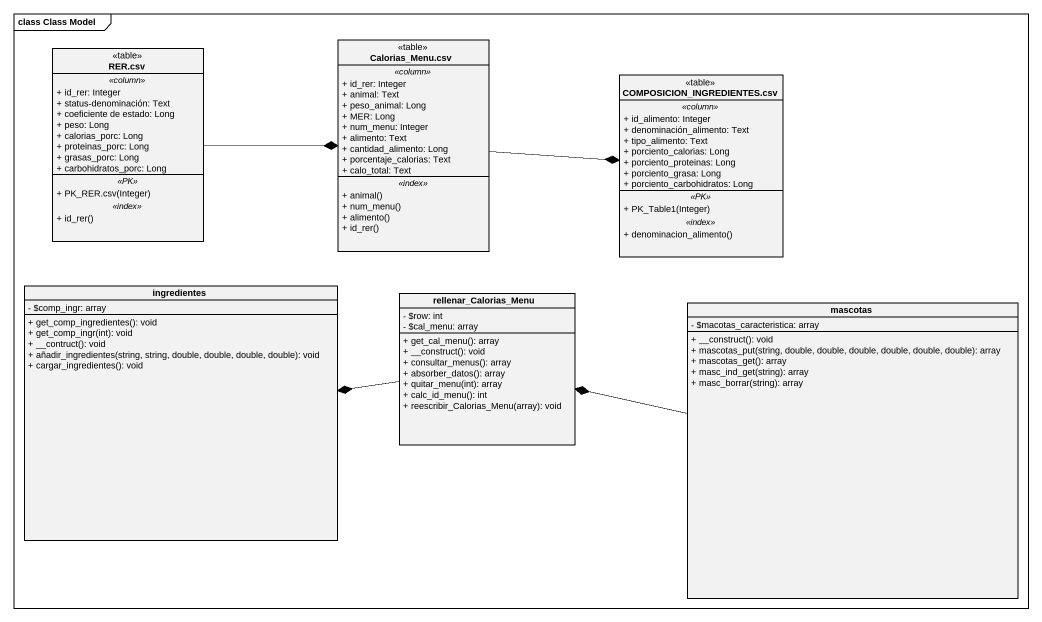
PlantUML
@startuml
mainframe class Class Model
hide circle
hide empty members
skinparam classAttributeIconSize 0
class "RER.csv" as RER_csv <<table>> {
  .. <<column>> ..
  + id_rer: Integer
  + status-denominación: Text
  + coeficiente de estado: Long
  + peso: Long
  + calorias_porc: Long
  + proteinas_porc: Long
  + grasas_porc: Long
  + carbohidratos_porc: Long
  .. <<PK>> ..
  + PK_RER.csv(Integer)
  .. <<index>> ..
  + id_rer()
}
class "Calorias_Menu.csv" as Calorias_Menu_csv <<table>> {
  .. <<column>> ..
  + id_rer: Integer
  + animal: Text
  + peso_animal: Long
  + MER: Long
  + num_menu: Integer
  + alimento: Text
  + cantidad_alimento: Long
  + porcentaje_calorias: Text
  + calo_total: Text
  .. <<index>> ..
  + animal()
  + num_menu()
  + alimento()
  + id_rer()
}
class "COMPOSICION_INGREDIENTES.csv" as COMPOSICION_INGREDIENTES_csv <<table>> {
  .. <<column>> ..
  + id_alimento: Integer
  + denominación_alimento: Text
  + tipo_alimento: Text
  + porciento_calorias: Long
  + porciento_proteinas: Long
  + porciento_grasa: Long
  + porciento_carbohidratos: Long
  .. <<PK>> ..
  + PK_Table1(Integer)
  .. <<index>> ..
  + denominacion_alimento()
}
class ingredientes {
  - ~$comp_ingr: array
  + get_comp_ingredientes(): void
  + get_comp_ingr(int): void
  + __contruct(): void
  + añadir_ingredientes(string, string, double, double, double, double): void
  + cargar_ingredientes(): void
}
class rellenar_Calorias_Menu {
  - ~$row: int
  - ~$cal_menu: array
  + get_cal_menu(): array
  + __construct(): void
  + consultar_menus(): array
  + absorber_datos(): array
  + quitar_menu(int): array
  + calc_id_menu(): int
  + reescribir_Calorias_Menu(array): void
}
class mascotas {
  - ~$macotas_caracteristica: array
  + __construct(): void
  + mascotas_put(string, double, double, double, double, double, double): array
  + mascotas_get(): array
  + masc_ind_get(string): array
  + masc_borrar(string): array
}
RER_csv -right-* Calorias_Menu_csv
Calorias_Menu_csv -right-* COMPOSICION_INGREDIENTES_csv
rellenar_Calorias_Menu -left-* ingredientes
mascotas -left-* rellenar_Calorias_Menu
@enduml
